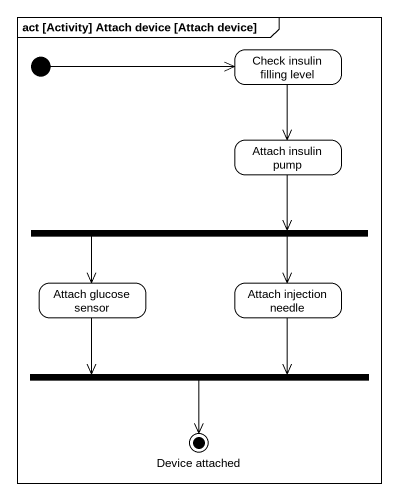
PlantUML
@startuml
mainframe act [Activity] Attach device [Attach device]
hide empty description
state "Check insulin filling level" as Check_insulin_filling_level #FFFFFF
state "Attach insulin pump" as Attach_insulin_pump #FFFFFF
state fork1 <<fork>>
state "Attach glucose sensor" as Attach_glucose_sensor #FFFFFF
state "Attach injection needle" as Attach_injection_needle #FFFFFF
state fork2 <<join>>
state "Device attached" as Device_attached <<end>>
[*] -right-> Check_insulin_filling_level
Check_insulin_filling_level --> Attach_insulin_pump
Attach_insulin_pump --> fork1
fork1 --> Attach_glucose_sensor
fork1 --> Attach_injection_needle
Attach_glucose_sensor --> fork2
Attach_injection_needle --> fork2
fork2 --> Device_attached
@enduml
